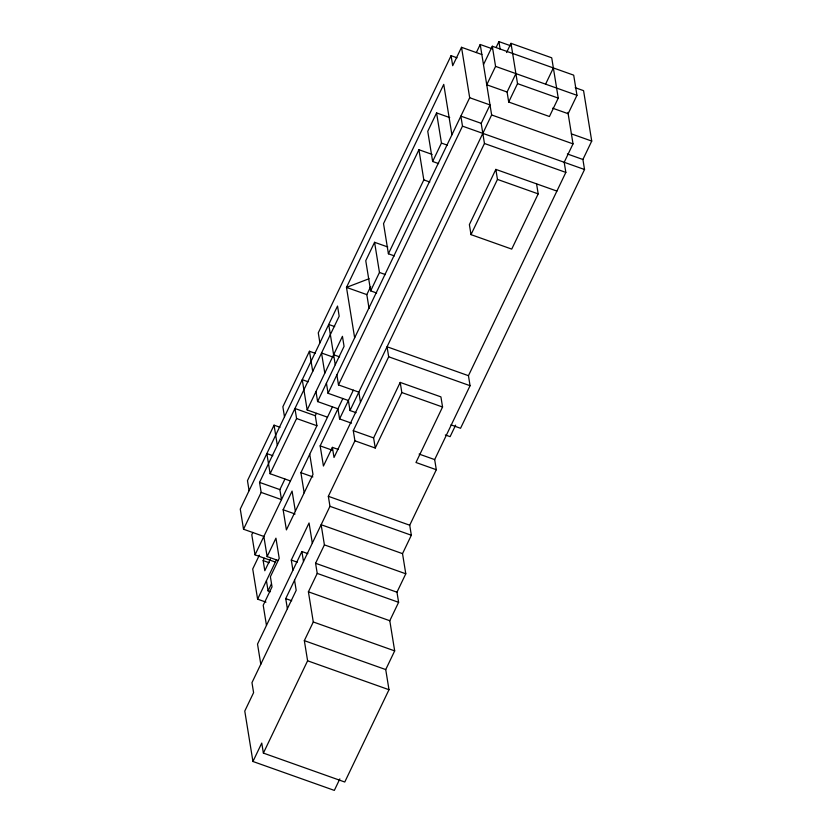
<?xml version="1.0" encoding="UTF-8"?>
<svg xmlns="http://www.w3.org/2000/svg" width="832" height="832" viewBox="0 0 832 832"><rect width="100%" height="100%" fill="white"/><g stroke="black" fill="none" stroke-linecap="round" stroke-linejoin="round"><path stroke-width="1.25" d="M280.03 427.284L274.05 425.162L247.468 480.646L249.09 490.672M315.432 353.392L309.452 351.26L282.87 406.754L284.492 416.77M457.059 57.803L451.079 55.682L318.271 332.852L319.894 342.878M481.853 54.527L461.521 47.299L452.702 65.707L451.079 55.682M243.526 529.225L261.165 492.409L259.542 482.383L339.175 316.191L337.532 306.062L240.271 509.07L243.526 529.225L263.858 536.442L267.124 556.587L277.888 560.414M387.733 246.969L374.577 242.299L365.758 260.707L370.646 290.867L376.626 292.999M432.089 154.398L418.933 149.729L383.531 223.621L388.409 253.791L394.389 255.913M449.727 117.582L436.571 112.913L427.752 131.321L432.64 161.481L438.62 163.613M290.451 480.958L270.119 473.73L296.577 418.517L294.954 408.491L315.286 415.719L316.909 425.734L255.039 554.85L275.371 562.068M476.362 52.551L480.22 44.502L492.18 48.755M327.496 417.186L307.164 409.958L342.441 336.336L344.063 346.362L317.606 401.575L337.938 408.803L339.57 418.922L351.53 423.176M252.886 532.407L251.784 534.706L255.039 554.85M369.065 308.474L366.818 294.611L370.677 286.562M370.646 290.867L379.465 272.459L374.577 242.299M388.409 253.791L423.821 179.889L418.933 149.729M432.64 161.481L441.459 143.083L436.571 112.913M261.165 492.409L281.497 499.626L279.874 489.611L284.908 479.107M315.286 415.719L316.399 413.379M483.486 64.646L492.305 46.238L573.695 75.161L576.961 95.306L568.142 113.703L552.594 108.181M356.086 412.693L350.012 410.54L348.39 400.514L328.058 393.297L469.685 97.718L461.521 47.299M496.163 47.351L498.919 41.6L510.89 45.854M360.474 402.262L358.831 392.132L338.499 384.914L462.488 126.142L460.866 116.126L481.198 123.344L484.453 143.489L334.017 457.475L332.384 447.356L338.364 449.478M259.366 555.121L252.72 568.984L257.608 599.154L265.99 602.139M309.722 454.272L312.988 474.417L286.406 529.901L283.14 509.756L292.084 491.078L295.35 511.222M304.169 492.814L300.903 472.67L332.457 406.827M492.305 46.238L495.57 66.383L486.751 84.791L507.083 92.019L508.706 102.034L549.432 116.511L558.251 98.103L551.72 57.803L510.994 43.337L506.584 52.541M270.4 559.052L264.805 570.731L263.162 560.602L264.285 558.272M267.124 556.587L275.943 538.179L279.209 558.334L270.39 576.732L272.033 586.862L263.214 605.27L266.469 625.414M332.384 447.356L323.43 466.024L320.164 445.879L342.898 398.445M339.57 418.922L353.35 390.166M481.198 123.344L490.017 104.936L469.685 97.718M257.608 599.154L276.474 559.77M350.012 410.54L491.639 114.962L480.22 44.502M270.462 591.729L268.07 590.876L271.419 583.866M507.083 92.019L515.902 73.611M508.706 102.034L517.525 83.637L510.994 43.337M292.926 570.19L291.294 560.071L309.057 522.985L312.322 543.13M287.373 608.743L285.73 598.624L329.961 506.324L328.338 496.298L354.921 440.814L353.278 430.685L388.69 356.793L387.057 346.767L468.447 375.69L470.07 385.705L434.668 459.597L436.311 469.726L409.718 525.21L411.341 535.236L402.522 553.644L405.787 573.789L396.968 592.197L398.611 602.316L389.792 620.724L394.68 650.894L385.726 669.573L388.991 689.718L344.77 782.018L263.38 753.095L261.758 743.08L252.938 761.488L334.329 790.4L339.841 778.898M307.861 553.644L301.881 551.522L257.525 644.093L260.79 664.238M556.899 191.079L495.841 169.395L469.383 224.609L471.006 234.634L511.732 249.101L538.19 193.877L536.567 183.862M354.921 440.814L375.253 448.032L373.61 437.913L400.202 382.418L440.918 396.885L442.562 407.014L415.979 462.498L436.311 469.726M471.006 234.634L497.463 179.41L495.841 169.395M263.38 753.095L307.601 660.795L304.335 640.65L313.29 621.972L308.402 591.812L317.221 573.404L315.578 563.274L324.397 544.877L321.142 524.722L402.522 553.644M545.646 84.042L553.363 67.933M375.253 448.032L401.835 392.548L400.202 382.418M567.934 112.424L573.019 143.874L564.2 162.282L565.843 172.411L468.447 375.69M455.624 425.152L450.112 436.654L445.328 434.959M450.986 424.871L460.554 428.272L584.532 169.51L582.91 159.484L591.729 141.076L583.565 90.657L575.193 87.682M369.086 278.72L346.486 287.394L354.65 337.802M495.57 66.383L576.961 95.306M517.525 83.637L558.251 98.103M571.397 133.858L591.729 141.076M491.639 114.962L573.019 143.874M567.362 153.962L582.91 159.484M462.488 126.142L584.532 169.51M484.453 143.489L565.843 172.411M441.459 143.083L447.439 145.205M497.463 179.41L538.19 193.877M423.821 179.889L429.801 182.021M379.465 272.459L385.445 274.591M366.818 294.611L346.486 287.394L443.747 84.386L451.911 134.794M334.693 326.602L328.713 324.47L335.244 364.77M388.69 356.793L470.07 385.705M333.622 354.744L339.602 356.866M333.497 357.25L321.537 353.007L324.802 373.152M401.835 392.548L442.562 407.014M308.235 381.815L302.255 379.694L307.164 409.958M353.278 430.685L373.61 437.913M419.12 454.074L434.668 459.597M296.577 418.517L316.909 425.734M320.164 445.879L332.124 450.133M272.834 455.707L266.854 453.586L270.119 473.73M300.903 472.67L312.863 476.923M328.338 496.298L409.718 525.21M329.961 506.324L411.341 535.236M259.542 482.383L279.874 489.611M283.14 509.756L295.1 514.01M324.397 544.877L405.787 573.789M315.578 563.274L396.968 592.197M291.294 560.071L297.274 562.193M317.221 573.404L398.611 602.316M263.162 560.602L269.152 562.734M308.402 591.812L389.792 620.724M285.73 598.624L291.71 600.746M313.29 621.972L394.68 650.894M304.335 640.65L385.726 669.573M307.601 660.795L388.991 689.718M498.919 41.6L500.146 49.192M336.877 374.889L338.499 384.914M326.425 383.167L328.058 393.297M309.452 351.26L312.718 371.405M315.983 391.56L317.606 401.575M301.881 551.522L303.503 561.538M274.05 425.162L277.316 445.307M294.549 580.216L296.192 590.335L251.971 682.646L253.594 692.661L244.774 711.069L252.938 761.488M266.427 580.746L268.07 590.876"/></g></svg>
